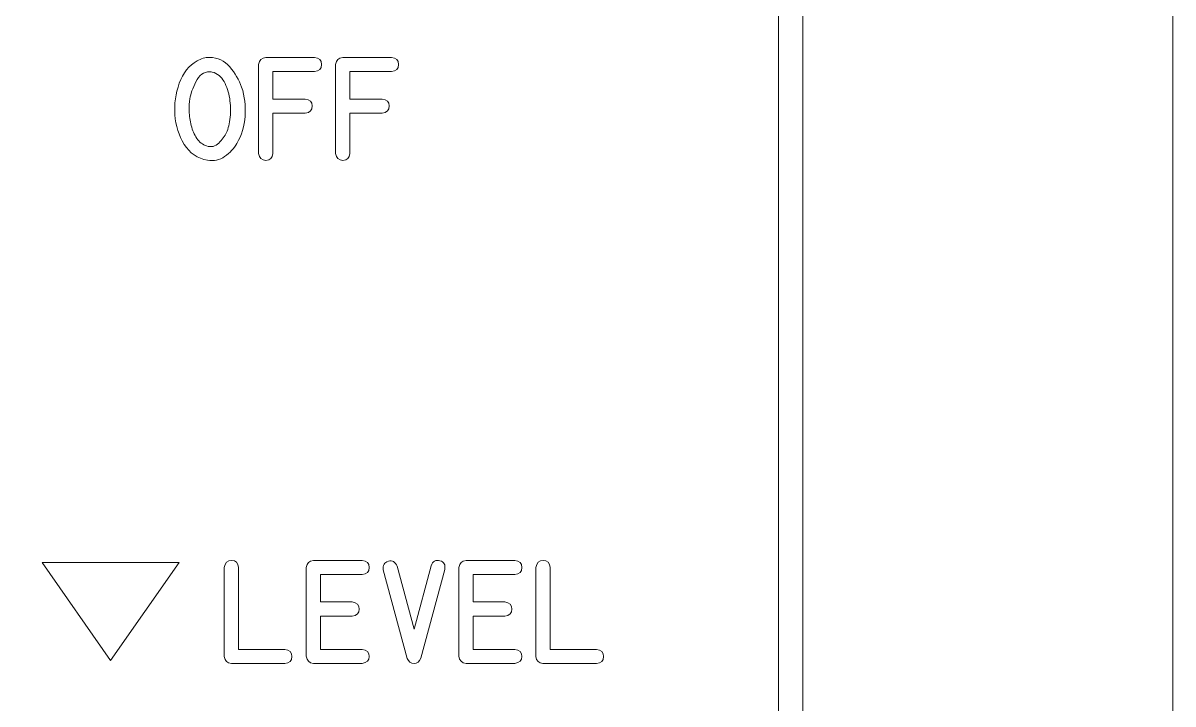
# Model space of a CAD drawing. Header units: millimetres. Extents: x -288 to 359, y -150 to 98.
# Drawn here: x -18.3 to 17.12, y -108.97 to -87.98 of the extents above; entities that cross this region are included whole.
import ezdxf

# ---------------------------------------------------------------- set-up
doc = ezdxf.new("R2010")
doc.units = ezdxf.units.MM
doc.header["$MEASUREMENT"] = 0
doc.layers.add('Cut', color=7, linetype='Continuous', plot=False)
doc.layers.add('Engrave', color=7, linetype='Continuous')

msp = doc.modelspace()

# ---------------------------------------------------------------- linework, layer by layer
at = {"layer": 'Cut', "color": 250, "lineweight": 9}
msp.add_open_spline([(-125.3294, 95.8698), (-125.5948, 95.8696), (-125.8492, 95.764), (-126.0368, 95.5762), (-126.0368, 95.5762), (-126.2243, 95.3885), (-126.3296, 95.1352), (-126.3294, 94.8698), (-126.3294, 94.8698), (-126.3294, 94.8698), (-126.3294, 90.3823), (-126.3294, 90.3823), (-126.3294, 90.3823), (-126.3292, 90.1169), (-126.2236, 89.8624), (-126.0359, 89.6749), (-126.0359, 89.6749), (-125.8481, 89.4874), (-125.5948, 89.3821), (-125.3294, 89.3823), (-125.3294, 89.3823), (-125.3294, 89.3823), (-122.8669, 89.3823), (-122.8669, 89.3823), (-122.8669, 89.3823), (-120.5447, 89.3823), (-118.3988, 88.1434), (-117.2377, 86.1323), (-117.2377, 86.1323), (-116.0766, 84.1212), (-116.0766, 81.6434), (-117.2377, 79.6323), (-117.2377, 79.6323), (-118.3988, 77.6212), (-120.5447, 76.3823), (-122.8669, 76.3823), (-122.8669, 76.3823), (-122.8669, 76.3823), (-125.3294, 76.3823), (-125.3294, 76.3823), (-125.3294, 76.3823), (-125.5948, 76.3821), (-125.8492, 76.2765), (-126.0368, 76.0887), (-126.0368, 76.0887), (-126.2243, 75.901), (-126.3296, 75.6477), (-126.3294, 75.3823), (-126.3294, 75.3823), (-126.3294, 75.3823), (-126.3294, 23.7073), (-126.3294, 23.7073), (-126.3294, 23.7073), (-126.3292, 23.4419), (-126.2236, 23.1874), (-126.0359, 22.9999), (-126.0359, 22.9999), (-125.8481, 22.8124), (-125.5948, 22.7071), (-125.3294, 22.7073), (-125.3294, 22.7073), (-125.3294, 22.7073), (-122.8669, 22.7073), (-122.8669, 22.7073), (-122.8669, 22.7073), (-120.5447, 22.7073), (-118.3988, 21.4684), (-117.2377, 19.4573), (-117.2377, 19.4573), (-116.0766, 17.4462), (-116.0766, 14.9684), (-117.2377, 12.9573), (-117.2377, 12.9573), (-118.3988, 10.9462), (-120.5447, 9.7073), (-122.8669, 9.7073), (-122.8669, 9.7073), (-122.8669, 9.7073), (-125.3294, 9.7073), (-125.3294, 9.7073), (-125.3294, 9.7073), (-125.5948, 9.7071), (-125.8492, 9.6015), (-126.0368, 9.4137), (-126.0368, 9.4137), (-126.2243, 9.226), (-126.3296, 8.9727), (-126.3294, 8.7073), (-126.3294, 8.7073), (-126.3294, 8.7073), (-126.3294, -62.0177), (-126.3294, -62.0177), (-126.3294, -62.0177), (-126.3292, -62.2831), (-126.2236, -62.5376), (-126.0359, -62.7251), (-126.0359, -62.7251), (-125.8481, -62.9126), (-125.5948, -63.0179), (-125.3294, -63.0177), (-125.3294, -63.0177), (-125.3294, -63.0177), (-122.8669, -63.0177), (-122.8669, -63.0177), (-122.8669, -63.0177), (-120.5447, -63.0177), (-118.3988, -64.2566), (-117.2377, -66.2677), (-117.2377, -66.2677), (-116.0766, -68.2788), (-116.0766, -70.7566), (-117.2377, -72.7677), (-117.2377, -72.7677), (-118.3988, -74.7788), (-120.5447, -76.0177), (-122.8669, -76.0177), (-122.8669, -76.0177), (-122.8669, -76.0177), (-125.3294, -76.0177), (-125.3294, -76.0177), (-125.3294, -76.0177), (-125.5948, -76.0179), (-125.8492, -76.1235), (-126.0368, -76.3113), (-126.0368, -76.3113), (-126.2243, -76.499), (-126.3296, -76.7523), (-126.3294, -77.0177), (-126.3294, -77.0177), (-126.3294, -77.0177), (-126.3294, -128.6927), (-126.3294, -128.6927), (-126.3294, -128.6927), (-126.3292, -128.9581), (-126.2236, -129.2126), (-126.0359, -129.4001), (-126.0359, -129.4001), (-125.8481, -129.5876), (-125.5948, -129.6929), (-125.3294, -129.6927), (-125.3294, -129.6927), (-125.3294, -129.6927), (-122.8669, -129.6927), (-122.8669, -129.6927), (-122.8669, -129.6927), (-120.5447, -129.6927), (-118.3988, -130.9316), (-117.2377, -132.9427), (-117.2377, -132.9427), (-116.0766, -134.9538), (-116.0766, -137.4316), (-117.2377, -139.4427), (-117.2377, -139.4427), (-118.3988, -141.4538), (-120.5447, -142.6927), (-122.8669, -142.6927), (-122.8669, -142.6927), (-122.8669, -142.6927), (-125.3294, -142.6927), (-125.3294, -142.6927), (-125.3294, -142.6927), (-125.5948, -142.6929), (-125.8492, -142.7985), (-126.0368, -142.9863), (-126.0368, -142.9863), (-126.2243, -143.174), (-126.3296, -143.4273), (-126.3294, -143.6927), (-126.3294, -143.6927), (-126.3294, -143.6927), (-126.3294, -148.1802), (-126.3294, -148.1802), (-126.3294, -148.1802), (-126.3292, -148.4456), (-126.2236, -148.7001), (-126.0359, -148.8876), (-126.0359, -148.8876), (-125.8481, -149.0751), (-125.5948, -149.1804), (-125.3294, -149.1802), (-125.3294, -149.1802), (-125.3294, -149.1802), (16.1206, -149.1802), (16.1206, -149.1802), (16.1206, -149.1802), (16.386, -149.1801), (16.6404, -149.0745), (16.828, -148.8867), (16.828, -148.8867), (17.0155, -148.6989), (17.1208, -148.4456), (17.1206, -148.1802), (17.1206, -148.1802), (17.1206, -148.1802), (17.1206, -143.6927), (17.1206, -143.6927), (17.1206, -143.6927), (17.1204, -143.4273), (17.0149, -143.1729), (16.8271, -142.9854), (16.8271, -142.9854), (16.6393, -142.7978), (16.386, -142.6926), (16.1206, -142.6927), (16.1206, -142.6927), (16.1206, -142.6927), (13.6581, -142.6927), (13.6581, -142.6927), (13.6581, -142.6927), (11.3359, -142.6927), (9.1901, -141.4538), (8.029, -139.4427), (8.029, -139.4427), (6.8678, -137.4316), (6.8678, -134.9538), (8.029, -132.9427), (8.029, -132.9427), (9.1901, -130.9316), (11.3359, -129.6927), (13.6581, -129.6927), (13.6581, -129.6927), (13.6581, -129.6927), (16.1206, -129.6927), (16.1206, -129.6927), (16.1206, -129.6927), (16.386, -129.6926), (16.6404, -129.587), (16.828, -129.3992), (16.828, -129.3992), (17.0155, -129.2114), (17.1208, -128.9581), (17.1206, -128.6927), (17.1206, -128.6927), (17.1206, -128.6927), (17.1206, -77.0177), (17.1206, -77.0177), (17.1206, -77.0177), (17.1204, -76.7523), (17.0149, -76.4979), (16.8271, -76.3104), (16.8271, -76.3104), (16.6393, -76.1228), (16.386, -76.0176), (16.1206, -76.0177), (16.1206, -76.0177), (16.1206, -76.0177), (13.6581, -76.0177), (13.6581, -76.0177), (13.6581, -76.0177), (11.3359, -76.0177), (9.1901, -74.7788), (8.029, -72.7677), (8.029, -72.7677), (6.8678, -70.7566), (6.8678, -68.2788), (8.029, -66.2677), (8.029, -66.2677), (9.1901, -64.2566), (11.3359, -63.0177), (13.6581, -63.0177), (13.6581, -63.0177), (13.6581, -63.0177), (16.1206, -63.0177), (16.1206, -63.0177), (16.1206, -63.0177), (16.386, -63.0176), (16.6404, -62.912), (16.828, -62.7242), (16.828, -62.7242), (17.0155, -62.5364), (17.1208, -62.2831), (17.1206, -62.0177), (17.1206, -62.0177), (17.1206, -62.0177), (17.1206, 8.7073), (17.1206, 8.7073), (17.1206, 8.7073), (17.1204, 8.9727), (17.0149, 9.2271), (16.8271, 9.4146), (16.8271, 9.4146), (16.6393, 9.6022), (16.386, 9.7074), (16.1206, 9.7073), (16.1206, 9.7073), (16.1206, 9.7073), (13.6581, 9.7073), (13.6581, 9.7073), (13.6581, 9.7073), (11.3359, 9.7073), (9.1901, 10.9462), (8.029, 12.9573), (8.029, 12.9573), (6.8678, 14.9684), (6.8678, 17.4462), (8.029, 19.4573), (8.029, 19.4573), (9.1901, 21.4684), (11.3359, 22.7073), (13.6581, 22.7073), (13.6581, 22.7073), (13.6581, 22.7073), (16.1206, 22.7073), (16.1206, 22.7073), (16.1206, 22.7073), (16.386, 22.7074), (16.6404, 22.813), (16.828, 23.0008), (16.828, 23.0008), (17.0155, 23.1886), (17.1208, 23.4419), (17.1206, 23.7073), (17.1206, 23.7073), (17.1206, 23.7073), (17.1206, 75.3823), (17.1206, 75.3823), (17.1206, 75.3823), (17.1204, 75.6477), (17.0149, 75.9021), (16.8271, 76.0896), (16.8271, 76.0896), (16.6393, 76.2772), (16.386, 76.3824), (16.1206, 76.3823), (16.1206, 76.3823), (16.1206, 76.3823), (13.6581, 76.3823), (13.6581, 76.3823), (13.6581, 76.3823), (11.3359, 76.3823), (9.1901, 77.6212), (8.029, 79.6323), (8.029, 79.6323), (6.8678, 81.6434), (6.8678, 84.1212), (8.029, 86.1323), (8.029, 86.1323), (9.1901, 88.1434), (11.3359, 89.3823), (13.6581, 89.3823), (13.6581, 89.3823), (13.6581, 89.3823), (16.1206, 89.3823), (16.1206, 89.3823), (16.1206, 89.3823), (16.386, 89.3824), (16.6404, 89.488), (16.828, 89.6758), (16.828, 89.6758), (17.0155, 89.8636), (17.1208, 90.1169), (17.1206, 90.3823), (17.1206, 90.3823), (17.1206, 90.3823), (17.1206, 94.8698), (17.1206, 94.8698), (17.1206, 94.8698), (17.1204, 95.1352), (17.0149, 95.3896), (16.8271, 95.5771), (16.8271, 95.5771), (16.6393, 95.7647), (16.386, 95.8699), (16.1206, 95.8698), (16.1206, 95.8698), (16.1206, 95.8698), (-125.3294, 95.8698), (-125.3294, 95.8698)], degree=3, knots=[0, 0, 0, 0, 0.0107527, 0.0107527, 0.0107527, 0.0107527, 0.0215054, 0.0215054, 0.0215054, 0.0215054, 0.0322581, 0.0322581, 0.0322581, 0.0322581, 0.0430108, 0.0430108, 0.0430108, 0.0430108, 0.0537634, 0.0537634, 0.0537634, 0.0537634, 0.0645161, 0.0645161, 0.0645161, 0.0645161, 0.0752688, 0.0752688, 0.0752688, 0.0752688, 0.0860215, 0.0860215, 0.0860215, 0.0860215, 0.0967742, 0.0967742, 0.0967742, 0.0967742, 0.1075269, 0.1075269, 0.1075269, 0.1075269, 0.1182796, 0.1182796, 0.1182796, 0.1182796, 0.1290323, 0.1290323, 0.1290323, 0.1290323, 0.1397849, 0.1397849, 0.1397849, 0.1397849, 0.1505376, 0.1505376, 0.1505376, 0.1505376, 0.1612903, 0.1612903, 0.1612903, 0.1612903, 0.172043, 0.172043, 0.172043, 0.172043, 0.1827957, 0.1827957, 0.1827957, 0.1827957, 0.1935484, 0.1935484, 0.1935484, 0.1935484, 0.2043011, 0.2043011, 0.2043011, 0.2043011, 0.2150538, 0.2150538, 0.2150538, 0.2150538, 0.2258065, 0.2258065, 0.2258065, 0.2258065, 0.2365591, 0.2365591, 0.2365591, 0.2365591, 0.2473118, 0.2473118, 0.2473118, 0.2473118, 0.2580645, 0.2580645, 0.2580645, 0.2580645, 0.2688172, 0.2688172, 0.2688172, 0.2688172, 0.2795699, 0.2795699, 0.2795699, 0.2795699, 0.2903226, 0.2903226, 0.2903226, 0.2903226, 0.3010753, 0.3010753, 0.3010753, 0.3010753, 0.311828, 0.311828, 0.311828, 0.311828, 0.3225806, 0.3225806, 0.3225806, 0.3225806, 0.3333333, 0.3333333, 0.3333333, 0.3333333, 0.344086, 0.344086, 0.344086, 0.344086, 0.3548387, 0.3548387, 0.3548387, 0.3548387, 0.3655914, 0.3655914, 0.3655914, 0.3655914, 0.3763441, 0.3763441, 0.3763441, 0.3763441, 0.3870968, 0.3870968, 0.3870968, 0.3870968, 0.3978495, 0.3978495, 0.3978495, 0.3978495, 0.4086022, 0.4086022, 0.4086022, 0.4086022, 0.4193548, 0.4193548, 0.4193548, 0.4193548, 0.4301075, 0.4301075, 0.4301075, 0.4301075, 0.4408602, 0.4408602, 0.4408602, 0.4408602, 0.4516129, 0.4516129, 0.4516129, 0.4516129, 0.4623656, 0.4623656, 0.4623656, 0.4623656, 0.4731183, 0.4731183, 0.4731183, 0.4731183, 0.483871, 0.483871, 0.483871, 0.483871, 0.4946237, 0.4946237, 0.4946237, 0.4946237, 0.5053763, 0.5053763, 0.5053763, 0.5053763, 0.516129, 0.516129, 0.516129, 0.516129, 0.5268817, 0.5268817, 0.5268817, 0.5268817, 0.5376344, 0.5376344, 0.5376344, 0.5376344, 0.5483871, 0.5483871, 0.5483871, 0.5483871, 0.5591398, 0.5591398, 0.5591398, 0.5591398, 0.5698925, 0.5698925, 0.5698925, 0.5698925, 0.5806452, 0.5806452, 0.5806452, 0.5806452, 0.5913978, 0.5913978, 0.5913978, 0.5913978, 0.6021505, 0.6021505, 0.6021505, 0.6021505, 0.6129032, 0.6129032, 0.6129032, 0.6129032, 0.6236559, 0.6236559, 0.6236559, 0.6236559, 0.6344086, 0.6344086, 0.6344086, 0.6344086, 0.6451613, 0.6451613, 0.6451613, 0.6451613, 0.655914, 0.655914, 0.655914, 0.655914, 0.6666667, 0.6666667, 0.6666667, 0.6666667, 0.6774194, 0.6774194, 0.6774194, 0.6774194, 0.688172, 0.688172, 0.688172, 0.688172, 0.6989247, 0.6989247, 0.6989247, 0.6989247, 0.7096774, 0.7096774, 0.7096774, 0.7096774, 0.7204301, 0.7204301, 0.7204301, 0.7204301, 0.7311828, 0.7311828, 0.7311828, 0.7311828, 0.7419355, 0.7419355, 0.7419355, 0.7419355, 0.7526882, 0.7526882, 0.7526882, 0.7526882, 0.7634409, 0.7634409, 0.7634409, 0.7634409, 0.7741935, 0.7741935, 0.7741935, 0.7741935, 0.7849462, 0.7849462, 0.7849462, 0.7849462, 0.7956989, 0.7956989, 0.7956989, 0.7956989, 0.8064516, 0.8064516, 0.8064516, 0.8064516, 0.8172043, 0.8172043, 0.8172043, 0.8172043, 0.827957, 0.827957, 0.827957, 0.827957, 0.8387097, 0.8387097, 0.8387097, 0.8387097, 0.8494624, 0.8494624, 0.8494624, 0.8494624, 0.8602151, 0.8602151, 0.8602151, 0.8602151, 0.8709677, 0.8709677, 0.8709677, 0.8709677, 0.8817204, 0.8817204, 0.8817204, 0.8817204, 0.8924731, 0.8924731, 0.8924731, 0.8924731, 0.9032258, 0.9032258, 0.9032258, 0.9032258, 0.9139785, 0.9139785, 0.9139785, 0.9139785, 0.9247312, 0.9247312, 0.9247312, 0.9247312, 0.9354839, 0.9354839, 0.9354839, 0.9354839, 0.9462366, 0.9462366, 0.9462366, 0.9462366, 0.9569892, 0.9569892, 0.9569892, 0.9569892, 0.9677419, 0.9677419, 0.9677419, 0.9677419, 0.9784946, 0.9784946, 0.9784946, 0.9784946, 1, 1, 1, 1], dxfattribs=at)
at = {"layer": 'Engrave', "color": 240, "lineweight": 9}
for points, knots in [([(-25.0337, -89.4095), (-25.0337, -89.4095), (-25.0337, -54.3759), (-25.0337, -54.3759), (-25.0337, -54.3759), (-25.0337, -54.3759), (5.717, -54.3759), (5.717, -54.3759), (5.717, -54.3759), (5.717, -54.3759), (5.717, -139.4177), (5.717, -139.4177), (5.717, -139.4177), (5.717, -139.4177), (-5.4054, -139.4177), (-5.4054, -139.4177), (-5.4054, -139.4177), (-5.4054, -139.4177), (-5.4054, -138.6677), (-5.4054, -138.6677), (-5.4054, -138.6677), (-5.4054, -138.6677), (4.967, -138.6677), (4.967, -138.6677), (4.967, -138.6677), (4.967, -138.6677), (4.967, -55.1259), (4.967, -55.1259), (4.967, -55.1259), (4.967, -55.1259), (-24.2837, -55.1259), (-24.2837, -55.1259), (-24.2837, -55.1259), (-24.2837, -55.1259), (-24.2837, -89.7202), (-24.2837, -89.7202), (-24.2837, -89.7202), (-24.2837, -89.7202), (-28.3135, -93.75), (-28.3135, -93.75), (-28.3135, -93.75), (-28.3135, -93.75), (-38.0404, -93.75), (-38.0404, -93.75), (-38.0404, -93.75), (-38.0404, -93.75), (-38.0404, -93), (-38.0404, -93), (-38.0404, -93), (-38.0404, -93), (-28.6241, -93), (-28.6241, -93), (-28.6241, -93), (-28.6241, -93), (-25.0337, -89.4095), (-25.0337, -89.4095)], [0, 0, 0, 0, 0.0666667, 0.0666667, 0.0666667, 0.0666667, 0.1333333, 0.1333333, 0.1333333, 0.1333333, 0.2, 0.2, 0.2, 0.2, 0.2666667, 0.2666667, 0.2666667, 0.2666667, 0.3333333, 0.3333333, 0.3333333, 0.3333333, 0.4, 0.4, 0.4, 0.4, 0.4666667, 0.4666667, 0.4666667, 0.4666667, 0.5333333, 0.5333333, 0.5333333, 0.5333333, 0.6, 0.6, 0.6, 0.6, 0.6666667, 0.6666667, 0.6666667, 0.6666667, 0.7333333, 0.7333333, 0.7333333, 0.7333333, 0.8, 0.8, 0.8, 0.8, 0.8666667, 0.8666667, 0.8666667, 0.8666667, 1, 1, 1, 1]), ([(-11.568, -89.9548), (-11.4733, -90.2411), (-11.4373, -90.5379), (-11.4606, -90.8459), (-11.4606, -90.8459), (-11.4839, -91.1539), (-11.5685, -91.4348), (-11.714, -91.6894), (-11.714, -91.6894), (-11.8061, -91.8476), (-11.9315, -91.982), (-12.0908, -92.0926), (-12.0908, -92.0926), (-12.2501, -92.2032), (-12.4258, -92.2418), (-12.6178, -92.2085), (-12.6178, -92.2085), (-12.9311, -92.154), (-13.1708, -91.9905), (-13.337, -91.719), (-13.337, -91.719), (-13.5036, -91.447), (-13.5989, -91.1443), (-13.6232, -90.811), (-13.6232, -90.811), (-13.6476, -90.4776), (-13.6026, -90.1532), (-13.4883, -89.8368), (-13.4883, -89.8368), (-13.374, -89.5204), (-13.192, -89.2907), (-12.9417, -89.1468), (-12.9417, -89.1468), (-12.82, -89.0764), (-12.6919, -89.0415), (-12.5591, -89.0415), (-12.5591, -89.0415), (-12.3046, -89.0415), (-12.0972, -89.1373), (-11.9358, -89.3288), (-11.9358, -89.3288), (-11.7744, -89.5209), (-11.6521, -89.7294), (-11.568, -89.9548)], [0, 0, 0, 0, 0.0833333, 0.0833333, 0.0833333, 0.0833333, 0.1666667, 0.1666667, 0.1666667, 0.1666667, 0.25, 0.25, 0.25, 0.25, 0.3333333, 0.3333333, 0.3333333, 0.3333333, 0.4166667, 0.4166667, 0.4166667, 0.4166667, 0.5, 0.5, 0.5, 0.5, 0.5833333, 0.5833333, 0.5833333, 0.5833333, 0.6666667, 0.6666667, 0.6666667, 0.6666667, 0.75, 0.75, 0.75, 0.75, 0.8333333, 0.8333333, 0.8333333, 0.8333333, 1, 1, 1, 1]), ([(-11.0441, -91.9963), (-11.0441, -91.9963), (-11.0441, -89.2616), (-11.0441, -89.2616), (-11.0441, -89.2616), (-11.0256, -89.1251), (-10.952, -89.0516), (-10.824, -89.0415), (-10.824, -89.0415), (-10.824, -89.0415), (-9.3233, -89.0415), (-9.3233, -89.0415), (-9.3233, -89.0415), (-9.1799, -89.0526), (-9.1079, -89.1262), (-9.1079, -89.2611), (-9.1079, -89.2611), (-9.1079, -89.3955), (-9.181, -89.468), (-9.3265, -89.477), (-9.3265, -89.477), (-9.3265, -89.477), (-10.6086, -89.477), (-10.6086, -89.477), (-10.6086, -89.477), (-10.6086, -89.477), (-10.6086, -90.3252), (-10.6086, -90.3252), (-10.6086, -90.3252), (-10.6086, -90.3252), (-9.6085, -90.3252), (-9.6085, -90.3252), (-9.6085, -90.3252), (-9.4662, -90.3353), (-9.3937, -90.4051), (-9.3916, -90.5342), (-9.3916, -90.5342), (-9.3894, -90.6633), (-9.4619, -90.739), (-9.6085, -90.7607), (-9.6085, -90.7607), (-9.6085, -90.7607), (-10.6086, -90.7607), (-10.6086, -90.7607), (-10.6086, -90.7607), (-10.6086, -90.7607), (-10.6086, -91.9963), (-10.6086, -91.9963), (-10.6086, -91.9963), (-10.6187, -92.1386), (-10.689, -92.2111), (-10.8187, -92.2132), (-10.8187, -92.2132), (-10.9483, -92.2153), (-11.0235, -92.1428), (-11.0441, -91.9963)], [0, 0, 0, 0, 0.0666667, 0.0666667, 0.0666667, 0.0666667, 0.1333333, 0.1333333, 0.1333333, 0.1333333, 0.2, 0.2, 0.2, 0.2, 0.2666667, 0.2666667, 0.2666667, 0.2666667, 0.3333333, 0.3333333, 0.3333333, 0.3333333, 0.4, 0.4, 0.4, 0.4, 0.4666667, 0.4666667, 0.4666667, 0.4666667, 0.5333333, 0.5333333, 0.5333333, 0.5333333, 0.6, 0.6, 0.6, 0.6, 0.6666667, 0.6666667, 0.6666667, 0.6666667, 0.7333333, 0.7333333, 0.7333333, 0.7333333, 0.8, 0.8, 0.8, 0.8, 0.8666667, 0.8666667, 0.8666667, 0.8666667, 1, 1, 1, 1]), ([(-8.674, -91.9963), (-8.674, -91.9963), (-8.674, -89.2616), (-8.674, -89.2616), (-8.674, -89.2616), (-8.6555, -89.1251), (-8.5819, -89.0516), (-8.4539, -89.0415), (-8.4539, -89.0415), (-8.4539, -89.0415), (-6.9532, -89.0415), (-6.9532, -89.0415), (-6.9532, -89.0415), (-6.8098, -89.0526), (-6.7378, -89.1262), (-6.7378, -89.2611), (-6.7378, -89.2611), (-6.7378, -89.3955), (-6.8109, -89.468), (-6.9564, -89.477), (-6.9564, -89.477), (-6.9564, -89.477), (-8.2385, -89.477), (-8.2385, -89.477), (-8.2385, -89.477), (-8.2385, -89.477), (-8.2385, -90.3252), (-8.2385, -90.3252), (-8.2385, -90.3252), (-8.2385, -90.3252), (-7.2384, -90.3252), (-7.2384, -90.3252), (-7.2384, -90.3252), (-7.0961, -90.3353), (-7.0236, -90.4051), (-7.0215, -90.5342), (-7.0215, -90.5342), (-7.0193, -90.6633), (-7.0918, -90.739), (-7.2384, -90.7607), (-7.2384, -90.7607), (-7.2384, -90.7607), (-8.2385, -90.7607), (-8.2385, -90.7607), (-8.2385, -90.7607), (-8.2385, -90.7607), (-8.2385, -91.9963), (-8.2385, -91.9963), (-8.2385, -91.9963), (-8.2486, -92.1386), (-8.3189, -92.2111), (-8.4486, -92.2132), (-8.4486, -92.2132), (-8.5782, -92.2153), (-8.6534, -92.1428), (-8.674, -91.9963)], [0, 0, 0, 0, 0.0666667, 0.0666667, 0.0666667, 0.0666667, 0.1333333, 0.1333333, 0.1333333, 0.1333333, 0.2, 0.2, 0.2, 0.2, 0.2666667, 0.2666667, 0.2666667, 0.2666667, 0.3333333, 0.3333333, 0.3333333, 0.3333333, 0.4, 0.4, 0.4, 0.4, 0.4666667, 0.4666667, 0.4666667, 0.4666667, 0.5333333, 0.5333333, 0.5333333, 0.5333333, 0.6, 0.6, 0.6, 0.6, 0.6666667, 0.6666667, 0.6666667, 0.6666667, 0.7333333, 0.7333333, 0.7333333, 0.7333333, 0.8, 0.8, 0.8, 0.8, 0.8666667, 0.8666667, 0.8666667, 0.8666667, 1, 1, 1, 1]), ([(-12.5464, -89.4818), (-12.7364, -89.4818), (-12.8803, -89.5839), (-12.9782, -89.7887), (-12.9782, -89.7887), (-13.0761, -89.9934), (-13.1375, -90.1681), (-13.1634, -90.3125), (-13.1634, -90.3125), (-13.183, -90.4183), (-13.1904, -90.5459), (-13.1851, -90.6956), (-13.1851, -90.6956), (-13.1798, -90.8454), (-13.1581, -90.9935), (-13.12, -91.1396), (-13.12, -91.1396), (-13.0819, -91.2862), (-13.0242, -91.4179), (-12.948, -91.5349), (-12.948, -91.5349), (-12.8713, -91.6523), (-12.7713, -91.7301), (-12.6475, -91.7682), (-12.6475, -91.7682), (-12.5025, -91.8137), (-12.3776, -91.7851), (-12.2728, -91.6825), (-12.2728, -91.6825), (-12.1681, -91.5793), (-12.0887, -91.4703), (-12.0347, -91.3544), (-12.0347, -91.3544), (-11.9802, -91.2354), (-11.9426, -91.0798), (-11.9225, -90.8861), (-11.9225, -90.8861), (-11.9024, -90.693), (-11.9072, -90.4998), (-11.9363, -90.3072), (-11.9363, -90.3072), (-11.9659, -90.1146), (-12.0236, -89.9411), (-12.1093, -89.7865), (-12.1093, -89.7865), (-12.195, -89.632), (-12.3173, -89.5336), (-12.475, -89.4913), (-12.475, -89.4913), (-12.4956, -89.4849), (-12.5194, -89.4818), (-12.5464, -89.4818)], [0, 0, 0, 0, 0.0714286, 0.0714286, 0.0714286, 0.0714286, 0.1428571, 0.1428571, 0.1428571, 0.1428571, 0.2142857, 0.2142857, 0.2142857, 0.2142857, 0.2857143, 0.2857143, 0.2857143, 0.2857143, 0.3571429, 0.3571429, 0.3571429, 0.3571429, 0.4285714, 0.4285714, 0.4285714, 0.4285714, 0.5, 0.5, 0.5, 0.5, 0.5714286, 0.5714286, 0.5714286, 0.5714286, 0.6428571, 0.6428571, 0.6428571, 0.6428571, 0.7142857, 0.7142857, 0.7142857, 0.7142857, 0.7857143, 0.7857143, 0.7857143, 0.7857143, 0.8571429, 0.8571429, 0.8571429, 0.8571429, 1, 1, 1, 1]), ([(-17.7156, -104.608), (-17.7156, -104.608), (-13.4931, -104.608), (-13.4931, -104.608), (-13.4931, -104.608), (-13.4931, -104.608), (-15.6044, -107.6231), (-15.6044, -107.6231), (-15.6044, -107.6231), (-15.6044, -107.6231), (-17.7156, -104.608), (-17.7156, -104.608)], [0, 0, 0, 0, 0.25, 0.25, 0.25, 0.25, 0.5, 0.5, 0.5, 0.5, 1, 1, 1, 1]), ([(-11.8842, -107.7181), (-12.0112, -107.7096), (-12.0847, -107.6382), (-12.1043, -107.5027), (-12.1043, -107.5027), (-12.1043, -107.5027), (-12.1043, -104.7617), (-12.1043, -104.7617), (-12.1043, -104.7617), (-12.0826, -104.613), (-12.0069, -104.54), (-11.8778, -104.5421), (-11.8778, -104.5421), (-11.7487, -104.5448), (-11.6783, -104.6183), (-11.6672, -104.7617), (-11.6672, -104.7617), (-11.6672, -104.7617), (-11.6672, -107.2852), (-11.6672, -107.2852), (-11.6672, -107.2852), (-11.6672, -107.2852), (-10.2364, -107.2842), (-10.2364, -107.2842), (-10.2364, -107.2842), (-10.0893, -107.3006), (-10.0168, -107.3747), (-10.0184, -107.5064), (-10.0184, -107.5064), (-10.02, -107.6382), (-10.093, -107.7086), (-10.238, -107.7181), (-10.238, -107.7181), (-10.238, -107.7181), (-11.8842, -107.7181), (-11.8842, -107.7181)], [0, 0, 0, 0, 0.1, 0.1, 0.1, 0.1, 0.2, 0.2, 0.2, 0.2, 0.3, 0.3, 0.3, 0.3, 0.4, 0.4, 0.4, 0.4, 0.5, 0.5, 0.5, 0.5, 0.6, 0.6, 0.6, 0.6, 0.7, 0.7, 0.7, 0.7, 0.8, 0.8, 0.8, 0.8, 1, 1, 1, 1]), ([(-7.8568, -104.9739), (-7.8568, -104.9739), (-9.1421, -104.9739), (-9.1421, -104.9739), (-9.1421, -104.9739), (-9.1421, -104.9739), (-9.1421, -105.8221), (-9.1421, -105.8221), (-9.1421, -105.8221), (-9.1421, -105.8221), (-8.1621, -105.8221), (-8.1621, -105.8221), (-8.1621, -105.8221), (-8.0155, -105.8438), (-7.9425, -105.9174), (-7.9431, -106.0428), (-7.9431, -106.0428), (-7.9436, -106.1687), (-8.0166, -106.2418), (-8.1621, -106.2624), (-8.1621, -106.2624), (-8.1621, -106.2624), (-9.1421, -106.2624), (-9.1421, -106.2624), (-9.1421, -106.2624), (-9.1421, -106.2624), (-9.1421, -107.281), (-9.1421, -107.281), (-9.1421, -107.281), (-9.1421, -107.281), (-7.8568, -107.281), (-7.8568, -107.281), (-7.8568, -107.281), (-7.7113, -107.3027), (-7.6383, -107.3752), (-7.6383, -107.4995), (-7.6383, -107.4995), (-7.6383, -107.6234), (-7.7113, -107.6959), (-7.8568, -107.7165), (-7.8568, -107.7165), (-7.8568, -107.7165), (-9.3575, -107.7165), (-9.3575, -107.7165), (-9.3575, -107.7165), (-9.4866, -107.7001), (-9.5601, -107.6265), (-9.5776, -107.4964), (-9.5776, -107.4964), (-9.5776, -107.4964), (-9.5776, -104.7586), (-9.5776, -104.7586), (-9.5776, -104.7586), (-9.558, -104.622), (-9.4845, -104.5501), (-9.3575, -104.5416), (-9.3575, -104.5416), (-9.3575, -104.5416), (-7.8568, -104.5416), (-7.8568, -104.5416), (-7.8568, -104.5416), (-7.7113, -104.5527), (-7.6383, -104.6257), (-7.6388, -104.7596), (-7.6388, -104.7596), (-7.6393, -104.8935), (-7.7123, -104.9649), (-7.8568, -104.9739)], [0, 0, 0, 0, 0.0555556, 0.0555556, 0.0555556, 0.0555556, 0.1111111, 0.1111111, 0.1111111, 0.1111111, 0.1666667, 0.1666667, 0.1666667, 0.1666667, 0.2222222, 0.2222222, 0.2222222, 0.2222222, 0.2777778, 0.2777778, 0.2777778, 0.2777778, 0.3333333, 0.3333333, 0.3333333, 0.3333333, 0.3888889, 0.3888889, 0.3888889, 0.3888889, 0.4444444, 0.4444444, 0.4444444, 0.4444444, 0.5, 0.5, 0.5, 0.5, 0.5555556, 0.5555556, 0.5555556, 0.5555556, 0.6111111, 0.6111111, 0.6111111, 0.6111111, 0.6666667, 0.6666667, 0.6666667, 0.6666667, 0.7222222, 0.7222222, 0.7222222, 0.7222222, 0.7777778, 0.7777778, 0.7777778, 0.7777778, 0.8333333, 0.8333333, 0.8333333, 0.8333333, 0.8888889, 0.8888889, 0.8888889, 0.8888889, 1, 1, 1, 1]), ([(-7.2043, -104.8347), (-7.2239, -104.6876), (-7.1715, -104.5977), (-7.0472, -104.5649), (-7.0472, -104.5649), (-6.9223, -104.5315), (-6.8339, -104.5839), (-6.781, -104.7215), (-6.781, -104.7215), (-6.781, -104.7215), (-6.2587, -106.6561), (-6.2587, -106.6561), (-6.2587, -106.6561), (-6.2587, -106.6561), (-5.7333, -104.703), (-5.7333, -104.703), (-5.7333, -104.703), (-5.6804, -104.5633), (-5.5894, -104.5125), (-5.4602, -104.5501), (-5.4602, -104.5501), (-5.3311, -104.5876), (-5.2814, -104.6765), (-5.3116, -104.8162), (-5.3116, -104.8162), (-5.3116, -104.8162), (-6.0492, -107.5551), (-6.0492, -107.5551), (-6.0492, -107.5551), (-6.091, -107.6615), (-6.1598, -107.7154), (-6.2571, -107.716), (-6.2571, -107.716), (-6.3545, -107.7165), (-6.4249, -107.6646), (-6.4693, -107.5615), (-6.4693, -107.5615), (-6.4693, -107.5615), (-7.2043, -104.8347), (-7.2043, -104.8347)], [0, 0, 0, 0, 0.0909091, 0.0909091, 0.0909091, 0.0909091, 0.1818182, 0.1818182, 0.1818182, 0.1818182, 0.2727273, 0.2727273, 0.2727273, 0.2727273, 0.3636364, 0.3636364, 0.3636364, 0.3636364, 0.4545455, 0.4545455, 0.4545455, 0.4545455, 0.5454545, 0.5454545, 0.5454545, 0.5454545, 0.6363636, 0.6363636, 0.6363636, 0.6363636, 0.7272727, 0.7272727, 0.7272727, 0.7272727, 0.8181818, 0.8181818, 0.8181818, 0.8181818, 1, 1, 1, 1]), ([(-3.1553, -104.9739), (-3.1553, -104.9739), (-4.4406, -104.9739), (-4.4406, -104.9739), (-4.4406, -104.9739), (-4.4406, -104.9739), (-4.4406, -105.8221), (-4.4406, -105.8221), (-4.4406, -105.8221), (-4.4406, -105.8221), (-3.4606, -105.8221), (-3.4606, -105.8221), (-3.4606, -105.8221), (-3.314, -105.8438), (-3.241, -105.9174), (-3.2416, -106.0428), (-3.2416, -106.0428), (-3.2421, -106.1687), (-3.3151, -106.2418), (-3.4606, -106.2624), (-3.4606, -106.2624), (-3.4606, -106.2624), (-4.4406, -106.2624), (-4.4406, -106.2624), (-4.4406, -106.2624), (-4.4406, -106.2624), (-4.4406, -107.281), (-4.4406, -107.281), (-4.4406, -107.281), (-4.4406, -107.281), (-3.1553, -107.281), (-3.1553, -107.281), (-3.1553, -107.281), (-3.0098, -107.3027), (-2.9368, -107.3752), (-2.9368, -107.4995), (-2.9368, -107.4995), (-2.9368, -107.6234), (-3.0098, -107.6959), (-3.1553, -107.7165), (-3.1553, -107.7165), (-3.1553, -107.7165), (-4.656, -107.7165), (-4.656, -107.7165), (-4.656, -107.7165), (-4.7851, -107.7001), (-4.8586, -107.6265), (-4.8761, -107.4964), (-4.8761, -107.4964), (-4.8761, -107.4964), (-4.8761, -104.7586), (-4.8761, -104.7586), (-4.8761, -104.7586), (-4.8565, -104.622), (-4.783, -104.5501), (-4.656, -104.5416), (-4.656, -104.5416), (-4.656, -104.5416), (-3.1553, -104.5416), (-3.1553, -104.5416), (-3.1553, -104.5416), (-3.0098, -104.5527), (-2.9368, -104.6257), (-2.9373, -104.7596), (-2.9373, -104.7596), (-2.9378, -104.8935), (-3.0108, -104.9649), (-3.1553, -104.9739)], [0, 0, 0, 0, 0.0555556, 0.0555556, 0.0555556, 0.0555556, 0.1111111, 0.1111111, 0.1111111, 0.1111111, 0.1666667, 0.1666667, 0.1666667, 0.1666667, 0.2222222, 0.2222222, 0.2222222, 0.2222222, 0.2777778, 0.2777778, 0.2777778, 0.2777778, 0.3333333, 0.3333333, 0.3333333, 0.3333333, 0.3888889, 0.3888889, 0.3888889, 0.3888889, 0.4444444, 0.4444444, 0.4444444, 0.4444444, 0.5, 0.5, 0.5, 0.5, 0.5555556, 0.5555556, 0.5555556, 0.5555556, 0.6111111, 0.6111111, 0.6111111, 0.6111111, 0.6666667, 0.6666667, 0.6666667, 0.6666667, 0.7222222, 0.7222222, 0.7222222, 0.7222222, 0.7777778, 0.7777778, 0.7777778, 0.7777778, 0.8333333, 0.8333333, 0.8333333, 0.8333333, 0.8888889, 0.8888889, 0.8888889, 0.8888889, 1, 1, 1, 1]), ([(-2.2859, -107.7181), (-2.4129, -107.7096), (-2.4864, -107.6382), (-2.506, -107.5027), (-2.506, -107.5027), (-2.506, -107.5027), (-2.506, -104.7617), (-2.506, -104.7617), (-2.506, -104.7617), (-2.4843, -104.613), (-2.4086, -104.54), (-2.2795, -104.5421), (-2.2795, -104.5421), (-2.1504, -104.5448), (-2.08, -104.6183), (-2.0689, -104.7617), (-2.0689, -104.7617), (-2.0689, -104.7617), (-2.0689, -107.2852), (-2.0689, -107.2852), (-2.0689, -107.2852), (-2.0689, -107.2852), (-0.6381, -107.2842), (-0.6381, -107.2842), (-0.6381, -107.2842), (-0.491, -107.3006), (-0.4185, -107.3747), (-0.4201, -107.5064), (-0.4201, -107.5064), (-0.4217, -107.6382), (-0.4947, -107.7086), (-0.6397, -107.7181), (-0.6397, -107.7181), (-0.6397, -107.7181), (-2.2859, -107.7181), (-2.2859, -107.7181)], [0, 0, 0, 0, 0.1, 0.1, 0.1, 0.1, 0.2, 0.2, 0.2, 0.2, 0.3, 0.3, 0.3, 0.3, 0.4, 0.4, 0.4, 0.4, 0.5, 0.5, 0.5, 0.5, 0.6, 0.6, 0.6, 0.6, 0.7, 0.7, 0.7, 0.7, 0.8, 0.8, 0.8, 0.8, 1, 1, 1, 1])]:
    msp.add_open_spline(points, degree=3, knots=knots, dxfattribs=at)

doc.saveas('drawing.dxf')
